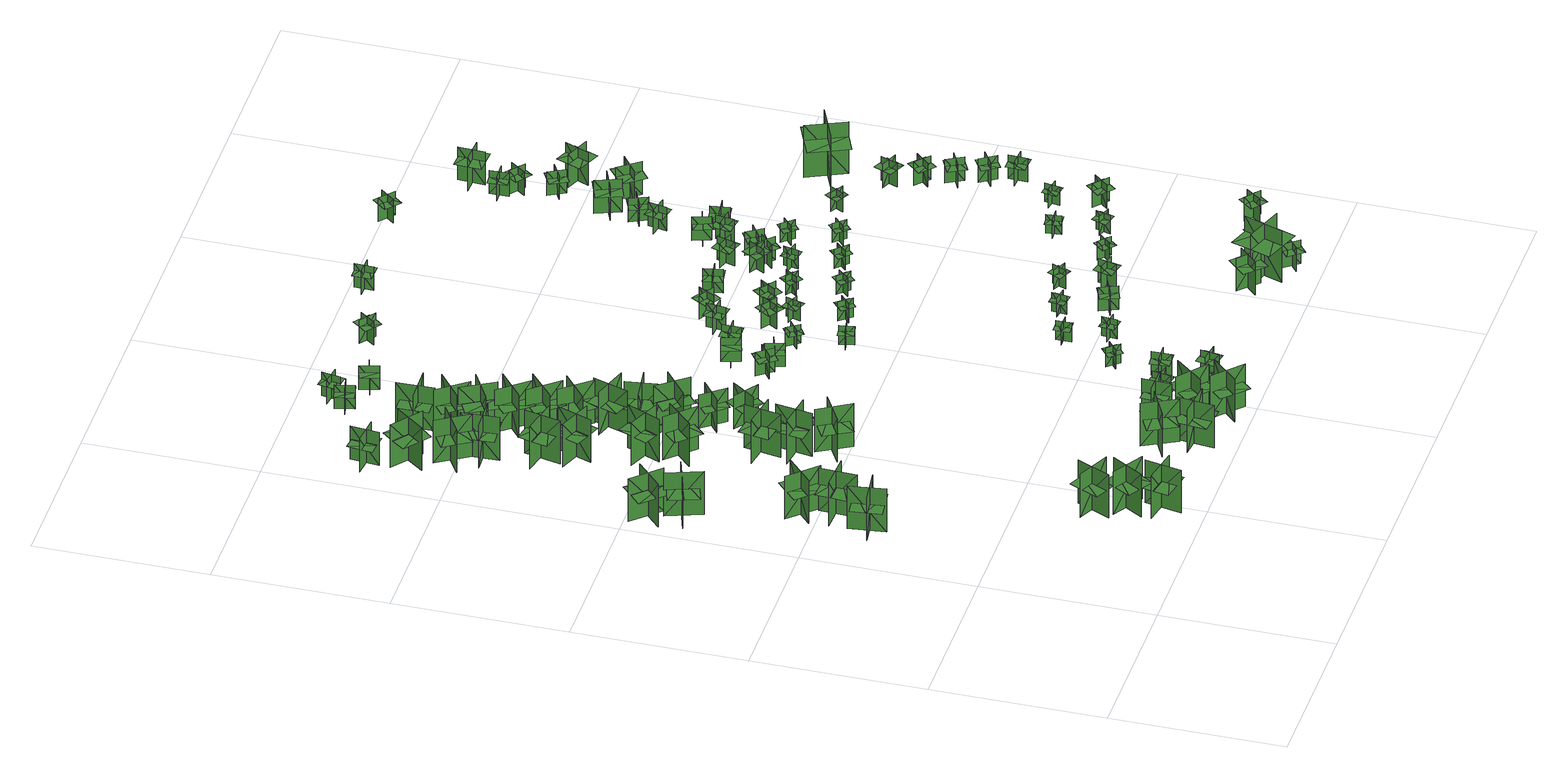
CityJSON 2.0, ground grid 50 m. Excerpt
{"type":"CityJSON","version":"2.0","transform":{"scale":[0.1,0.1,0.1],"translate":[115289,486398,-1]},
"CityObjects":{
"tree1":{"type":"SolitaryVegetationObject","geometry":[{"type":"MultiSurface","lod":"1","boundaries":[[[0,1,2]],[[0,2,3]],[[4,5,6]],[[4,6,7]],[[8,9,10]],[[8,10,11]],[[8,12,13]],[[8,13,9]]]}]},
"tree2":{"type":"SolitaryVegetationObject","geometry":[{"type":"MultiSurface","lod":"1","boundaries":[[[14,15,16]],[[14,16,17]],[[18,19,20]],[[18,20,21]],[[22,23,24]],[[22,24,25]],[[22,26,27]],[[22,27,23]]]}]},
"tree3":{"type":"SolitaryVegetationObject","geometry":[{"type":"MultiSurface","lod":"1","boundaries":[[[28,29,30]],[[28,30,31]],[[32,33,34]],[[32,34,35]],[[36,37,38]],[[36,38,39]],[[36,40,41]],[[36,41,37]]]}]},
"tree4":{"type":"SolitaryVegetationObject","geometry":[{"type":"MultiSurface","lod":"1","boundaries":[[[42,43,44]],[[42,44,45]],[[46,47,48]],[[46,48,49]],[[50,51,52]],[[50,52,53]],[[50,54,55]],[[50,55,51]]]}]},
"tree5":{"type":"SolitaryVegetationObject","geometry":[{"type":"MultiSurface","lod":"1","boundaries":[[[56,57,58]],[[56,58,59]],[[60,61,62]],[[60,62,63]],[[64,65,66]],[[64,66,67]],[[64,68,69]],[[64,69,65]]]}]},
"tree6":{"type":"SolitaryVegetationObject","geometry":[{"type":"MultiSurface","lod":"1","boundaries":[[[70,71,72]],[[70,72,73]],[[74,75,76]],[[74,76,77]],[[78,79,80]],[[78,80,81]],[[78,82,83]],[[78,83,79]]]}]},
"tree7":{"type":"SolitaryVegetationObject","geometry":[{"type":"MultiSurface","lod":"1","boundaries":[[[84,85,86]],[[84,86,87]],[[88,89,90]],[[88,90,91]],[[92,93,94]],[[92,94,95]],[[92,96,97]],[[92,97,93]]]}]},
"tree8":{"type":"SolitaryVegetationObject","geometry":[{"type":"MultiSurface","lod":"1","boundaries":[[[98,99,100]],[[98,100,101]],[[102,103,104]],[[102,104,105]],[[106,107,108]],[[106,108,109]],[[106,110,111]],[[106,111,107]]]}]},
"tree9":{"type":"SolitaryVegetationObject","geometry":[{"type":"MultiSurface","lod":"1","boundaries":[[[112,113,114]],[[112,114,115]],[[116,117,118]],[[116,118,119]],[[120,121,122]],[[120,122,123]],[[120,124,125]],[[120,125,121]]]}]},
"tree10":{"type":"SolitaryVegetationObject","geometry":[{"type":"MultiSurface","lod":"1","boundaries":[[[126,127,128]],[[126,128,129]],[[130,131,132]],[[130,132,133]],[[134,135,136]],[[134,136,137]],[[134,138,139]],[[134,139,135]]]}]},
"tree11":{"type":"SolitaryVegetationObject","geometry":[{"type":"MultiSurface","lod":"1","boundaries":[[[140,141,142]],[[140,142,143]],[[144,145,146]],[[144,146,147]],[[148,149,150]],[[148,150,151]],[[148,152,153]],[[148,153,149]]]}]},
"tree12":{"type":"SolitaryVegetationObject","geometry":[{"type":"MultiSurface","lod":"1","boundaries":[[[154,155,156]],[[154,156,157]],[[158,159,160]],[[158,160,161]],[[162,163,164]],[[162,164,165]],[[162,166,167]],[[162,167,163]]]}]},
"tree13":{"type":"SolitaryVegetationObject","geometry":[{"type":"MultiSurface","lod":"1","boundaries":[[[168,169,170]],[[168,170,171]],[[172,173,174]],[[172,174,175]],[[176,177,178]],[[176,178,179]],[[176,180,181]],[[176,181,177]]]}]},
"tree14":{"type":"SolitaryVegetationObject","geometry":[{"type":"MultiSurface","lod":"1","boundaries":[[[182,183,184]],[[182,184,185]],[[186,187,188]],[[186,188,189]],[[190,191,192]],[[190,192,193]],[[190,194,195]],[[190,195,191]]]}]},
"tree15":{"type":"SolitaryVegetationObject","geometry":[{"type":"MultiSurface","lod":"1","boundaries":[[[196,197,198]],[[196,198,199]],[[200,201,202]],[[200,202,203]],[[204,205,206]],[[204,206,207]],[[204,208,209]],[[204,209,205]]]}]},
"tree16":{"type":"SolitaryVegetationObject","geometry":[{"type":"MultiSurface","lod":"1","boundaries":[[[210,211,212]],[[210,212,213]],[[214,215,216]],[[214,216,217]],[[218,219,220]],[[218,220,221]],[[218,222,223]],[[218,223,219]]]}]},
"tree17":{"type":"SolitaryVegetationObject","geometry":[{"type":"MultiSurface","lod":"1","boundaries":[[[224,225,226]],[[224,226,227]],[[228,229,230]],[[228,230,231]],[[232,233,234]],[[232,234,235]],[[232,236,237]],[[232,237,233]]]}]},
"tree18":{"type":"SolitaryVegetationObject","geometry":[{"type":"MultiSurface","lod":"1","boundaries":[[[238,239,240]],[[238,240,241]],[[242,243,244]],[[242,244,245]],[[246,247,248]],[[246,248,249]],[[246,250,251]],[[246,251,247]]]}]},
"tree19":{"type":"SolitaryVegetationObject","geometry":[{"type":"MultiSurface","lod":"1","boundaries":[[[252,253,254]],[[252,254,255]],[[256,257,258]],[[256,258,259]],[[260,261,262]],[[260,262,263]],[[260,264,265]],[[260,265,261]]]}]},
"tree20":{"type":"SolitaryVegetationObject","geometry":[{"type":"MultiSurface","lod":"1","boundaries":[[[266,267,268]],[[266,268,269]],[[270,271,272]],[[270,272,273]],[[274,275,276]],[[274,276,277]],[[274,278,279]],[[274,279,275]]]}]},
"tree21":{"type":"SolitaryVegetationObject","geometry":[{"type":"MultiSurface","lod":"1","boundaries":[[[280,281,282]],[[280,282,283]],[[284,285,286]],[[284,286,287]],[[288,289,290]],[[288,290,291]],[[288,292,293]],[[288,293,289]]]}]},
"tree22":{"type":"SolitaryVegetationObject","geometry":[{"type":"MultiSurface","lod":"1","boundaries":[[[294,295,296]],[[294,296,297]],[[298,299,300]],[[298,300,301]],[[302,303,304]],[[302,304,305]],[[302,306,307]],[[302,307,303]]]}]},
"tree23":{"type":"SolitaryVegetationObject","geometry":[{"type":"MultiSurface","lod":"1","boundaries":[[[308,309,310]],[[308,310,311]],[[312,313,314]],[[312,314,315]],[[316,317,318]],[[316,318,319]],[[316,320,321]],[[316,321,317]]]}]},
"tree24":{"type":"SolitaryVegetationObject","geometry":[{"type":"MultiSurface","lod":"1","boundaries":[[[322,323,324]],[[322,324,325]],[[326,327,328]],[[326,328,329]],[[330,331,332]],[[330,332,333]],[[330,334,335]],[[330,335,331]]]}]},
"tree25":{"type":"SolitaryVegetationObject","geometry":[{"type":"MultiSurface","lod":"1","boundaries":[[[336,337,338]],[[336,338,339]],[[340,341,342]],[[340,342,343]],[[344,345,346]],[[344,346,347]],[[344,348,349]],[[344,349,345]]]}]},
"tree26":{"type":"SolitaryVegetationObject","geometry":[{"type":"MultiSurface","lod":"1","boundaries":[[[350,351,352]],[[350,352,353]],[[354,355,356]],[[354,356,357]],[[358,359,360]],[[358,360,361]],[[358,362,363]],[[358,363,359]]]}]},
"tree27":{"type":"SolitaryVegetationObject","geometry":[{"type":"MultiSurface","lod":"1","boundaries":[[[364,365,366]],[[364,366,367]],[[368,369,370]],[[368,370,371]],[[372,373,374]],[[372,374,375]],[[372,376,377]],[[372,377,373]]]}]},
"tree28":{"type":"SolitaryVegetationObject","geometry":[{"type":"MultiSurface","lod":"1","boundaries":[[[378,379,380]],[[378,380,381]],[[382,383,384]],[[382,384,385]],[[386,387,388]],[[386,388,389]],[[386,390,391]],[[386,391,387]]]}]},
"tree29":{"type":"SolitaryVegetationObject","geometry":[{"type":"MultiSurface","lod":"1","boundaries":[[[392,393,394]],[[392,394,395]],[[396,397,398]],[[396,398,399]],[[400,401,402]],[[400,402,403]],[[400,404,405]],[[400,405,401]]]}]},
"tree30":{"type":"SolitaryVegetationObject","geometry":[{"type":"MultiSurface","lod":"1","boundaries":[[[406,407,408]],[[406,408,409]],[[410,411,412]],[[410,412,413]],[[414,415,416]],[[414,416,417]],[[414,418,419]],[[414,419,415]]]}]},
"tree31":{"type":"SolitaryVegetationObject","geometry":[{"type":"MultiSurface","lod":"1","boundaries":[[[420,421,422]],[[420,422,423]],[[424,425,426]],[[424,426,427]],[[428,429,430]],[[428,430,431]],[[428,432,433]],[[428,433,429]]]}]},
"tree32":{"type":"SolitaryVegetationObject","geometry":[{"type":"MultiSurface","lod":"1","boundaries":[[[434,435,436]],[[434,436,437]],[[438,439,440]],[[438,440,441]],[[442,443,444]],[[442,444,445]],[[442,446,447]],[[442,447,443]]]}]},
"tree33":{"type":"SolitaryVegetationObject","geometry":[{"type":"MultiSurface","lod":"1","boundaries":[[[448,449,450]],[[448,450,451]],[[452,453,454]],[[452,454,455]],[[456,457,458]],[[456,458,459]],[[456,460,461]],[[456,461,457]]]}]},
"tree34":{"type":"SolitaryVegetationObject","geometry":[{"type":"MultiSurface","lod":"1","boundaries":[[[462,463,464]],[[462,464,465]],[[466,467,468]],[[466,468,469]],[[470,471,472]],[[470,472,473]],[[470,474,475]],[[470,475,471]]]}]},
"tree35":{"type":"SolitaryVegetationObject","geometry":[{"type":"MultiSurface","lod":"1","boundaries":[[[476,477,478]],[[476,478,479]],[[480,481,482]],[[480,482,483]],[[484,485,486]],[[484,486,487]],[[484,488,489]],[[484,489,485]]]}]},
"tree36":{"type":"SolitaryVegetationObject","geometry":[{"type":"MultiSurface","lod":"1","boundaries":[[[490,491,492]],[[490,492,493]],[[494,495,496]],[[494,496,497]],[[498,499,500]],[[498,500,501]],[[498,501,502]],[[498,502,503]]]}]},
"tree37":{"type":"SolitaryVegetationObject","geometry":[{"type":"MultiSurface","lod":"1","boundaries":[[[504,505,506]],[[504,506,507]],[[508,509,510]],[[508,510,511]],[[512,513,514]],[[512,514,515]],[[512,515,516]],[[512,516,517]]]}]},
"tree38":{"type":"SolitaryVegetationObject","geometry":[{"type":"MultiSurface","lod":"1","boundaries":[[[518,519,520]],[[518,520,521]],[[522,523,524]],[[522,524,525]],[[526,527,528]],[[526,528,529]],[[526,529,530]],[[526,530,531]]]}]},
"tree39":{"type":"SolitaryVegetationObject","geometry":[{"type":"MultiSurface","lod":"1","boundaries":[[[532,533,534]],[[532,534,535]],[[536,537,538]],[[536,538,539]],[[540,541,542]],[[540,542,543]],[[540,543,544]],[[540,544,545]]]}]},
"tree40":{"type":"SolitaryVegetationObject","geometry":[{"type":"MultiSurface","lod":"1","boundaries":[[[546,547,548]],[[546,548,549]],[[550,551,552]],[[550,552,553]],[[554,555,556]],[[554,556,557]],[[554,557,558]],[[554,558,559]]]}]},
"tree41":{"type":"SolitaryVegetationObject","geometry":[{"type":"MultiSurface","lod":"1","boundaries":[[[560,561,562]],[[560,562,563]],[[564,565,566]],[[564,566,567]],[[568,569,570]],[[568,570,571]],[[568,571,572]],[[568,572,573]]]}]},
"tree42":{"type":"SolitaryVegetationObject","geometry":[{"type":"MultiSurface","lod":"1","boundaries":[[[574,575,576]],[[574,576,577]],[[578,579,580]],[[578,580,581]],[[582,583,584]],[[582,584,585]],[[582,585,586]],[[582,586,587]]]}]},
"tree43":{"type":"SolitaryVegetationObject","geometry":[{"type":"MultiSurface","lod":"1","boundaries":[[[588,589,590]],[[588,590,591]],[[592,593,594]],[[592,594,595]],[[596,597,598]],[[596,598,599]],[[596,599,600]],[[596,600,601]]]}]},
"tree44":{"type":"SolitaryVegetationObject","geometry":[{"type":"MultiSurface","lod":"1","boundaries":[[[602,603,604]],[[602,604,605]],[[606,607,608]],[[606,608,609]],[[610,611,612]],[[610,612,613]],[[610,613,614]],[[610,614,615]]]}]},
"tree45":{"type":"SolitaryVegetationObject","geometry":[{"type":"MultiSurface","lod":"1","boundaries":[[[616,617,618]],[[616,618,619]],[[620,621,622]],[[620,622,623]],[[624,625,626]],[[624,626,627]],[[624,627,628]],[[624,628,629]]]}]},
"tree46":{"type":"SolitaryVegetationObject","geometry":[{"type":"MultiSurface","lod":"1","boundaries":[[[630,631,632]],[[630,632,633]],[[634,635,636]],[[634,636,637]],[[638,639,640]],[[638,640,641]],[[638,641,642]],[[638,642,643]]]}]},
"tree47":{"type":"SolitaryVegetationObject","geometry":[{"type":"MultiSurface","lod":"1","boundaries":[[[644,645,646]],[[644,646,647]],[[648,649,650]],[[648,650,651]],[[652,653,654]],[[652,654,655]],[[652,655,656]],[[652,656,657]]]}]},
"tree48":{"type":"SolitaryVegetationObject","geometry":[{"type":"MultiSurface","lod":"1","boundaries":[[[658,659,660]],[[658,660,661]],[[662,663,664]],[[662,664,665]],[[666,667,668]],[[666,668,669]],[[666,669,670]],[[666,670,671]]]}]},
"tree49":{"type":"SolitaryVegetationObject","geometry":[{"type":"MultiSurface","lod":"1","boundaries":[[[672,673,674]],[[672,674,675]],[[676,677,678]],[[676,678,679]],[[680,681,682]],[[680,682,683]],[[680,683,684]],[[680,684,685]]]}]},
"tree50":{"type":"SolitaryVegetationObject","geometry":[{"type":"MultiSurface","lod":"1","boundaries":[[[686,687,688]],[[686,688,689]],[[690,691,692]],[[690,692,693]],[[694,695,696]],[[694,696,697]],[[694,697,698]],[[694,698,699]]]}]},
"tree51":{"type":"SolitaryVegetationObject","geometry":[{"type":"MultiSurface","lod":"1","boundaries":[[[700,701,702]],[[700,702,703]],[[704,705,706]],[[704,706,707]],[[708,709,710]],[[708,710,711]],[[708,711,712]],[[708,712,713]]]}]},
"tree52":{"type":"SolitaryVegetationObject","geometry":[{"type":"MultiSurface","lod":"1","boundaries":[[[714,715,716]],[[714,716,717]],[[718,719,720]],[[718,720,721]],[[722,723,724]],[[722,724,725]],[[722,725,726]],[[722,726,727]]]}]},
"tree53":{"type":"SolitaryVegetationObject","geometry":[{"type":"MultiSurface","lod":"1","boundaries":[[[728,729,730]],[[728,730,731]],[[732,733,734]],[[732,734,735]],[[736,737,738]],[[736,738,739]],[[736,739,740]],[[736,740,741]]]}]},
"tree54":{"type":"SolitaryVegetationObject","geometry":[{"type":"MultiSurface","lod":"1","boundaries":[[[742,743,744]],[[742,744,745]],[[746,747,748]],[[746,748,749]],[[750,751,752]],[[750,752,753]],[[750,753,754]],[[750,754,755]]]}]},
"tree55":{"type":"SolitaryVegetationObject","geometry":[{"type":"MultiSurface","lod":"1","boundaries":[[[756,757,758]],[[756,758,759]],[[760,761,762]],[[760,762,763]],[[764,765,766]],[[764,766,767]],[[764,767,768]],[[764,768,769]]]}]},
"tree56":{"type":"SolitaryVegetationObject","geometry":[{"type":"MultiSurface","lod":"1","boundaries":[[[770,771,772]],[[770,772,773]],[[774,775,776]],[[774,776,777]],[[778,779,780]],[[778,780,781]],[[778,781,782]],[[778,782,783]]]}]},
"tree57":{"type":"SolitaryVegetationObject","geometry":[{"type":"MultiSurface","lod":"1","boundaries":[[[784,785,786]],[[784,786,787]],[[788,789,790]],[[788,790,791]],[[792,793,794]],[[792,794,795]],[[792,795,796]],[[792,796,797]]]}]},
"tree58":{"type":"SolitaryVegetationObject","geometry":[{"type":"MultiSurface","lod":"1","boundaries":[[[798,799,800]],[[798,800,801]],[[802,803,804]],[[802,804,805]],[[806,807,808]],[[806,808,809]],[[806,809,810]],[[806,810,811]]]}]},
"tree59":{"type":"SolitaryVegetationObject","geometry":[{"type":"MultiSurface","lod":"1","boundaries":[[[812,813,814]],[[812,814,815]],[[816,817,818]],[[816,818,819]],[[820,821,822]],[[820,822,823]],[[820,823,824]],[[820,824,825]]]}]},
"tree60":{"type":"SolitaryVegetationObject","geometry":[{"type":"MultiSurface","lod":"1","boundaries":[[[826,827,828]],[[826,828,829]],[[830,831,832]],[[830,832,833]],[[834,835,836]],[[834,836,837]],[[834,837,838]],[[834,838,839]]]}]},
"tree61":{"type":"SolitaryVegetationObject","geometry":[{"type":"MultiSurface","lod":"1","boundaries":[[[840,841,842]],[[840,842,843]],[[844,845,846]],[[844,846,847]],[[848,849,850]],[[848,850,851]],[[848,851,852]],[[848,852,853]]]}]},
"tree62":{"type":"SolitaryVegetationObject","geometry":[{"type":"MultiSurface","lod":"1","boundaries":[[[854,855,856]],[[854,856,857]],[[858,859,860]],[[858,860,861]],[[862,863,864]],[[862,864,865]],[[862,865,866]],[[862,866,867]]]}]},
"tree63":{"type":"SolitaryVegetationObject","geometry":[{"type":"MultiSurface","lod":"1","boundaries":[[[868,869,870]],[[868,870,871]],[[872,873,874]],[[872,874,875]],[[876,877,878]],[[876,878,879]],[[876,879,880]],[[876,880,881]]]}]},
"tree64":{"type":"SolitaryVegetationObject","geometry":[{"type":"MultiSurface","lod":"1","boundaries":[[[882,883,884]],[[882,884,885]],[[886,887,888]],[[886,888,889]],[[890,891,892]],[[890,892,893]],[[890,893,894]],[[890,894,895]]]}]},
"tree65":{"type":"SolitaryVegetationObject","geometry":[{"type":"MultiSurface","lod":"1","boundaries":[[[896,897,898]],[[896,898,899]],[[900,901,902]],[[900,902,903]],[[904,905,906]],[[904,906,907]],[[904,907,908]],[[904,908,909]]]}]},
"tree66":{"type":"SolitaryVegetationObject","geometry":[{"type":"MultiSurface","lod":"1","boundaries":[[[910,911,912]],[[910,912,913]],[[914,915,916]],[[914,916,917]],[[918,919,920]],[[918,920,921]],[[918,921,922]],[[918,922,923]]]}]},
"tree67":{"type":"SolitaryVegetationObject","geometry":[{"type":"MultiSurface","lod":"1","boundaries":[[[924,925,926]],[[924,926,927]],[[928,929,930]],[[928,930,931]],[[932,933,934]],[[932,934,935]],[[932,935,936]],[[932,936,937]]]}]},
"tree68":{"type":"SolitaryVegetationObject","geometry":[{"type":"MultiSurface","lod":"1","boundaries":[[[938,939,940]],[[938,940,941]],[[942,943,944]],[[942,944,945]],[[946,947,948]],[[946,948,949]],[[946,949,950]],[[946,950,951]]]}]},
"tree69":{"type":"SolitaryVegetationObject","geometry":[{"type":"MultiSurface","lod":"1","boundaries":[[[952,953,954]],[[952,954,955]],[[956,957,958]],[[956,958,959]],[[960,961,962]],[[960,962,963]],[[960,963,964]],[[960,964,965]]]}]},
"tree70":{"type":"SolitaryVegetationObject","geometry":[{"type":"MultiSurface","lod":"1","boundaries":[[[966,967,968]],[[966,968,969]],[[970,971,972]],[[970,972,973]],[[974,975,976]],[[974,976,977]],[[974,977,978]],[[974,978,979]]]}]},
"tree71":{"type":"SolitaryVegetationObject","geometry":[{"type":"MultiSurface","lod":"1","boundaries":[[[980,981,982]],[[980,982,983]],[[984,985,986]],[[984,986,987]],[[988,989,990]],[[988,990,991]],[[988,991,992]],[[988,992,993]]]}]},
"tree72":{"type":"SolitaryVegetationObject","geometry":[{"type":"MultiSurface","lod":"1","boundaries":[[[994,995,996]],[[994,996,997]],[[998,999,1000]],[[998,1000,1001]],[[1002,1003,1004]],[[1002,1004,1005]],[[1002,1005,1006]],[[1002,1006,1007]]]}]},
"tree73":{"type":"SolitaryVegetationObject","geometry":[{"type":"MultiSurface","lod":"1","boundaries":[[[1008,1009,1010]],[[1008,1010,1011]],[[1012,1013,1014]],[[1012,1014,1015]],[[1016,1017,1018]],[[1016,1018,1019]],[[1016,1019,1020]],[[1016,1020,1021]]]}]},
"tree74":{"type":"SolitaryVegetationObject","geometry":[{"type":"MultiSurface","lod":"1","boundaries":[[[1022,1023,1024]],[[1022,1024,1025]],[[1026,1027,1028]],[[1026,1028,1029]],[[1030,1031,1032]],[[1030,1032,1033]],[[1030,1033,1034]],[[1030,1034,1035]]]}]},
"tree75":{"type":"SolitaryVegetationObject","geometry":[{"type":"MultiSurface","lod":"1","boundaries":[[[1036,1037,1038]],[[1036,1038,1039]],[[1040,1041,1042]],[[1040,1042,1043]],[[1044,1045,1046]],[[1044,1046,1047]],[[1044,1047,1048]],[[1044,1048,1049]]]}]},
"tree76":{"type":"SolitaryVegetationObject","geometry":[{"type":"MultiSurface","lod":"1","boundaries":[[[1050,1051,1052]],[[1050,1052,1053]],[[1054,1055,1056]],[[1054,1056,1057]],[[1058,1059,1060]],[[1058,1060,1061]],[[1058,1061,1062]],[[1058,1062,1063]]]}]},
"tree77":{"type":"SolitaryVegetationObject","geometry":[{"type":"MultiSurface","lod":"1","boundaries":[[[1064,1065,1066]],[[1064,1066,1067]],[[1068,1069,1070]],[[1068,1070,1071]],[[1072,1073,1074]],[[1072,1074,1075]],[[1072,1075,1076]],[[1072,1076,1077]]]}]},
"tree78":{"type":"SolitaryVegetationObject","geometry":[{"type":"MultiSurface","lod":"1","boundaries":[[[1078,1079,1080]],[[1078,1080,1081]],[[1082,1083,1084]],[[1082,1084,1085]],[[1086,1087,1088]],[[1086,1088,1089]],[[1086,1089,1090]],[[1086,1090,1091]]]}]},
"tree79":{"type":"SolitaryVegetationObject","geometry":[{"type":"MultiSurface","lod":"1","boundaries":[[[1092,1093,1094]],[[1092,1094,1095]],[[1096,1097,1098]],[[1096,1098,1099]],[[1100,1101,1102]],[[1100,1102,1103]],[[1100,1103,1104]],[[1100,1104,1105]]]}]},
"tree80":{"type":"SolitaryVegetationObject","geometry":[{"type":"MultiSurface","lod":"1","boundaries":[[[1106,1107,1108]],[[1106,1108,1109]],[[1110,1111,1112]],[[1110,1112,1113]],[[1114,1115,1116]],[[1114,1116,1117]],[[1114,1117,1118]],[[1114,1118,1119]]]}]},
"tree81":{"type":"SolitaryVegetationObject","geometry":[{"type":"MultiSurface","lod":"1","boundaries":[[[1120,1121,1122]],[[1120,1122,1123]],[[1124,1125,1126]],[[1124,1126,1127]],[[1128,1129,1130]],[[1128,1130,1131]],[[1128,1131,1132]],[[1128,1132,1133]]]}]},
"tree82":{"type":"SolitaryVegetationObject","geometry":[{"type":"MultiSurface","lod":"1","boundaries":[[[1134,1135,1136]],[[1134,1136,1137]],[[1138,1139,1140]],[[1138,1140,1141]],[[1142,1143,1144]],[[1142,1144,1145]],[[1142,1145,1146]],[[1142,1146,1147]]]}]},
"tree83":{"type":"SolitaryVegetationObject","geometry":[{"type":"MultiSurface","lod":"1","boundaries":[[[1148,1149,1150]],[[1148,1150,1151]],[[1152,1153,1154]],[[1152,1154,1155]],[[1156,1157,1158]],[[1156,1158,1159]],[[1156,1159,1160]],[[1156,1160,1161]]]}]},
"tree84":{"type":"SolitaryVegetationObject","geometry":[{"type":"MultiSurface","lod":"1","boundaries":[[[1162,1163,1164]],[[1162,1164,1165]],[[1166,1167,1168]],[[1166,1168,1169]],[[1170,1171,1172]],[[1170,1172,1173]],[[1170,1173,1174]],[[1170,1174,1175]]]}]},
"tree85":{"type":"SolitaryVegetationObject","geometry":[{"type":"MultiSurface","lod":"1","boundaries":[[[1176,1177,1178]],[[1176,1178,1179]],[[1180,1181,1182]],[[1180,1182,1183]],[[1184,1185,1186]],[[1184,1186,1187]],[[1184,1187,1188]],[[1184,1188,1189]]]}]},
"tree86":{"type":"SolitaryVegetationObject","geometry":[{"type":"MultiSurface","lod":"1","boundaries":[[[1190,1191,1192]],[[1190,1192,1193]],[[1194,1195,1196]],[[1194,1196,1197]],[[1198,1199,1200]],[[1198,1200,1201]],[[1198,1201,1202]],[[1198,1202,1203]]]}]},
"tree87":{"type":"SolitaryVegetationObject","geometry":[{"type":"MultiSurface","lod":"1","boundaries":[[[1204,1205,1206]],[[1204,1206,1207]],[[1208,1209,1210]],[[1208,1210,1211]],[[1212,1213,1214]],[[1212,1214,1215]],[[1212,1215,1216]],[[1212,1216,1217]]]}]},
"tree88":{"type":"SolitaryVegetationObject","geometry":[{"type":"MultiSurface","lod":"1","boundaries":[[[1218,1219,1220]],[[1218,1220,1221]],[[1222,1223,1224]],[[1222,1224,1225]],[[1226,1227,1228]],[[1226,1228,1229]],[[1226,1229,1230]],[[1226,1230,1231]]]}]},
"tree89":{"type":"SolitaryVegetationObject","geometry":[{"type":"MultiSurface","lod":"1","boundaries":[[[1232,1233,1234]],[[1232,1234,1235]],[[1236,1237,1238]],[[1236,1238,1239]],[[1240,1241,1242]],[[1240,1242,1243]],[[1240,1243,1244]],[[1240,1244,1245]]]}]},
"tree90":{"type":"SolitaryVegetationObject","geometry":[{"type":"MultiSurface","lod":"1","boundaries":[[[1246,1247,1248]],[[1246,1248,1249]],[[1250,1251,1252]],[[1250,1252,1253]],[[1254,1255,1256]],[[1254,1256,1257]],[[1254,1257,1258]],[[1254,1258,1259]]]}]},
"tree91":{"type":"SolitaryVegetationObject","geometry":[{"type":"MultiSurface","lod":"1","boundaries":[[[1260,1261,1262]],[[1260,1262,1263]],[[1264,1265,1266]],[[1264,1266,1267]],[[1268,1269,1270]],[[1268,1270,1271]],[[1268,1271,1272]],[[1268,1272,1273]]]}]},
"tree92":{"type":"SolitaryVegetationObject","geometry":[{"type":"MultiSurface","lod":"1","boundaries":[[[1274,1275,1276]],[[1274,1276,1277]],[[1278,1279,1280]],[[1278,1280,1281]],[[1282,1283,1284]],[[1282,1284,1285]],[[1282,1285,1286]],[[1282,1286,1287]]]}]},
"tree93":{"type":"SolitaryVegetationObject","geometry":[{"type":"MultiSurface","lod":"1","boundaries":[[[1288,1289,1290]],[[1288,1290,1291]],[[1292,1293,1294]],[[1292,1294,1295]],[[1296,1297,1298]],[[1296,1298,1299]],[[1296,1299,1300]],[[1296,1300,1301]]]}]},
"tree94":{"type":"SolitaryVegetationObject","geometry":[{"type":"MultiSurface","lod":"1","boundaries":[[[1302,1303,1304]],[[1302,1304,1305]],[[1306,1307,1308]],[[1306,1308,1309]],[[1310,1311,1312]],[[1310,1312,1313]],[[1310,1313,1314]],[[1310,1314,1315]]]}]},
"tree95":{"type":"SolitaryVegetationObject","geometry":[{"type":"MultiSurface","lod":"1","boundaries":[[[1316,1317,1318]],[[1316,1318,1319]],[[1320,1321,1322]],[[1320,1322,1323]],[[1324,1325,1326]],[[1324,1326,1327]],[[1324,1327,1328]],[[1324,1328,1329]]]}]},
"tree96":{"type":"SolitaryVegetationObject","geometry":[{"type":"MultiSurface","lod":"1","boundaries":[[[1330,1331,1332]],[[1330,1332,1333]],[[1334,1335,1336]],[[1334,1336,1337]],[[1338,1339,1340]],[[1338,1340,1341]],[[1338,1341,1342]],[[1338,1342,1343]]]}]},
"tree97":{"type":"SolitaryVegetationObject","geometry":[{"type":"MultiSurface","lod":"1","boundaries":[[[1344,1345,1346]],[[1344,1346,1347]],[[1348,1349,1350]],[[1348,1350,1351]],[[1352,1353,1354]],[[1352,1354,1355]],[[1352,1355,1356]],[[1352,1356,1357]]]}]},
"tree98":{"type":"SolitaryVegetationObject","geometry":[{"type":"MultiSurface","lod":"1","boundaries":[[[1358,1359,1360]],[[1358,1360,1361]],[[1362,1363,1364]],[[1362,1364,1365]],[[1366,1367,1368]],[[1366,1368,1369]],[[1366,1369,1370]],[[1366,1370,1371]]]}]},
"tree99":{"type":"SolitaryVegetationObject","geometry":[{"type":"MultiSurface","lod":"1","boundaries":[[[1372,1373,1374]],[[1372,1374,1375]],[[1376,1377,1378]],[[1376,1378,1379]],[[1380,1381,1382]],[[1380,1382,1383]],[[1380,1383,1384]],[[1380,1384,1385]]]}]},
"tree100":{"type":"SolitaryVegetationObject","geometry":[{"type":"MultiSurface","lod":"1","boundaries":[[[1386,1387,1388]],[[1386,1388,1389]],[[1390,1391,1392]],[[1390,1392,1393]],[[1394,1395,1396]],[[1394,1396,1397]],[[1394,1397,1398]],[[1394,1398,1399]]]}]},
"tree101":{"type":"SolitaryVegetationObject","geometry":[{"type":"MultiSurface","lod":"1","boundaries":[[[1400,1401,1402]],[[1400,1402,1403]],[[1404,1405,1406]],[[1404,1406,1407]],[[1408,1409,1410]],[[1408,1410,1411]],[[1408,1411,1412]],[[1408,1412,1413]]]}]},
"tree102":{"type":"SolitaryVegetationObject","geometry":[{"type":"MultiSurface","lod":"1","boundaries":[[[1414,1415,1416]],[[1414,1416,1417]],[[1418,1419,1420]],[[1418,1420,1421]],[[1422,1423,1424]],[[1422,1424,1425]],[[1422,1425,1426]],[[1422,1426,1427]]]}]},
"tree103":{"type":"SolitaryVegetationObject","geometry":[{"type":"MultiSurface","lod":"1","boundaries":[[[1428,1429,1430]],[[1428,1430,1431]],[[1432,1433,1434]],[[1432,1434,1435]],[[1436,1437,1438]],[[1436,1438,1439]],[[1436,1439,1440]],[[1436,1440,1441]]]}]},
"tree104":{"type":"SolitaryVegetationObject","geometry":[{"type":"MultiSurface","lod":"1","boundaries":[[[1442,1443,1444]],[[1442,1444,1445]],[[1446,1447,1448]],[[1446,1448,1449]],[[1450,1451,1452]],[[1450,1452,1453]],[[1450,1453,1454]],[[1450,1454,1455]]]}]}
},
"vertices":[
[121,844,6],[229,857,6],[229,857,146],[121,844,146],[175,803,6],[175,803,146],[162,910,146],[162,910,6],[127,849,92],[221,861,92],[216,904,92],[122,893,92],[133,804,92],[227,815,92],
[150,1371,4],[47,1337,4],[47,1337,145],[150,1371,145],[89,1401,4],[89,1401,145],[124,1298,145],[124,1298,4],[145,1365,91],[55,1335,91],[69,1293,91],[159,1323,91],[131,1408,91],[41,1378,91],
[112,1407,4],[38,1486,4],[38,1486,144],[112,1407,144],[113,1475,4],[113,1475,144],[35,1401,144],[35,1401,4],[104,1409,90],[39,1478,90],[7,1448,90],[72,1379,90],[137,1440,90],[72,1509,90],
[274,958,2],[166,963,2],[166,963,142],[274,958,142],[228,1008,2],[228,1008,142],[223,899,142],[223,899,2],[267,954,89],[173,958,89],[170,914,89],[265,910,89],[269,999,89],[175,1004,89],
[447,346,3],[401,248,3],[401,248,144],[447,346,144],[383,322,3],[383,322,144],[481,277,144],[481,277,3],[448,338,90],[408,252,90],[448,234,90],[488,319,90],[407,357,90],[367,272,90],
[534,116,4],[428,137,4],[428,137,144],[534,116,144],[496,172,4],[496,172,144],[475,66,144],[475,66,4],[527,113,90],[434,132,90],[425,89,90],[518,70,90],[535,158,90],[443,176,90],
[165,1085,2],[239,1006,2],[239,1006,142],[165,1085,142],[163,1017,2],[163,1017,142],[243,1091,142],[243,1091,2],[173,1083,88],[237,1014,88],[270,1044,88],[205,1113,88],[140,1052,88],[204,983,88],
[484,257,4],[427,164,4],[427,164,144],[484,257,144],[418,240,4],[418,240,144],[510,184,144],[510,184,4],[484,248,91],[434,168,91],[472,145,91],[521,226,91],[445,272,91],[396,191,91],
[111,2200,4],[119,2284,4],[119,2284,113],[111,2200,113],[151,2234,4],[151,2234,113],[67,2242,113],[67,2242,4],[108,2206,71],[115,2279,71],[81,2282,71],[74,2209,71],[143,2202,71],[150,2275,71],
[226,2048,5],[134,1991,5],[134,1991,145],[226,2048,145],[159,2063,5],[159,2063,145],[217,1971,145],[217,1971,5],[222,2041,91],[142,1991,91],[166,1953,91],[245,2004,91],[198,2080,91],[118,2029,91],
[194,2102,5],[109,2169,5],[109,2169,145],[194,2102,145],[185,2169,5],[185,2169,145],[118,2084,145],[118,2084,5],[186,2102,91],[111,2161,91],[84,2126,91],[158,2068,91],[214,2138,91],[140,2197,91],
[310,1782,4],[204,1807,4],[204,1807,144],[310,1782,144],[273,1840,4],[273,1840,144],[249,1734,144],[249,1734,4],[302,1780,90],[210,1801,90],[200,1758,90],[292,1737,90],[312,1824,90],[220,1845,90],
[409,1474,3],[332,1398,3],[332,1398,143],[409,1474,143],[342,1474,3],[342,1474,143],[417,1397,143],[417,1397,3],[407,1466,89],[340,1400,89],[371,1368,89],[438,1435,89],[376,1498,89],[308,1432,89],
[276,1657,4],[314,1758,4],[314,1758,144],[276,1657,144],[337,1685,4],[337,1685,144],[236,1724,144],[236,1724,4],[274,1665,90],[308,1753,90],[266,1769,90],[233,1681,90],[317,1649,90],[350,1737,90],
[328,1480,4],[372,1580,4],[372,1580,144],[328,1480,144],[391,1506,4],[391,1506,144],[292,1549,144],[292,1549,4],[327,1488,90],[365,1575,90],[325,1593,90],[287,1506,90],[369,1470,90],[407,1557,90],
[493,1223,5],[386,1240,5],[386,1240,146],[493,1223,146],[453,1278,5],[453,1278,146],[436,1171,146],[436,1171,5],[486,1220,92],[392,1235,92],[385,1192,92],[479,1177,92],[493,1265,92],[399,1280,92],
[170,1940,5],[278,1945,5],[278,1945,145],[170,1940,145],[220,1895,5],[220,1895,145],[215,2003,145],[215,2003,5],[176,1944,91],[271,1949,91],[268,1993,91],[174,1988,91],[179,1899,91],[273,1904,91],
[467,1092,2],[484,1199,2],[484,1199,142],[467,1092,142],[522,1133,2],[522,1133,142],[415,1149,142],[415,1149,2],[464,1100,88],[479,1193,88],[435,1200,88],[421,1106,88],[509,1093,88],[524,1186,88],
[548,1073,6],[454,1019,6],[454,1019,146],[548,1073,146],[482,1090,6],[482,1090,146],[536,996,146],[536,996,6],[544,1066,92],[462,1018,92],[484,980,92],[566,1027,92],[521,1105,92],[439,1058,92],
[811,235,4],[714,186,4],[714,186,144],[811,235,144],[746,256,4],[746,256,144],[795,159,144],[795,159,4],[806,228,90],[722,185,90],[742,146,90],[826,189,90],[786,269,90],[702,226,90],
[803,169,4],[791,62,4],[791,62,144],[803,169,144],[751,126,4],[751,126,144],[858,114,144],[858,114,4],[807,162,90],[796,68,90],[840,63,90],[850,157,90],[761,167,90],[751,73,90],
[375,1943,8],[321,2038,8],[321,2038,148],[375,1943,148],[392,2009,8],[392,2009,148],[298,1955,148],[298,1955,8],[368,1947,94],[321,2029,94],[283,2008,94],[329,1926,94],[407,1970,94],[361,2052,94],
[460,1775,1],[376,1707,1],[376,1707,142],[460,1775,142],[393,1782,1],[393,1782,142],[461,1697,142],[461,1697,1],[458,1767,88],[384,1708,88],[412,1674,88],[485,1733,88],[429,1803,88],[356,1743,88],
[529,1579,4],[421,1564,4],[421,1564,144],[529,1579,144],[474,1619,4],[474,1619,144],[489,1512,144],[489,1512,4],[522,1573,90],[429,1560,90],[435,1517,90],[528,1530,90],[516,1619,90],[422,1606,90],
[292,2099,8],[358,2014,8],[358,2014,148],[292,2099,148],[284,2032,8],[284,2032,148],[369,2098,148],[369,2098,8],[299,2096,94],[357,2022,94],[392,2049,94],[334,2124,94],[263,2068,94],[322,1994,94],
[340,1942,6],[408,1857,6],[408,1857,146],[340,1942,146],[334,1874,6],[334,1874,146],[418,1942,146],[418,1942,6],[348,1939,92],[407,1865,92],[441,1893,92],[382,1966,92],[313,1910,92],[372,1837,92],
[537,1450,6],[470,1535,6],[470,1535,147],[537,1450,147],[544,1517,6],[544,1517,147],[459,1450,147],[459,1450,6],[529,1453,93],[471,1527,93],[436,1500,93],[495,1425,93],[565,1481,93],[507,1555,93],
[365,1862,3],[434,1779,3],[434,1779,144],[365,1862,144],[359,1794,3],[359,1794,144],[442,1864,144],[442,1864,3],[372,1859,90],[433,1787,90],[467,1815,90],[406,1887,90],[338,1830,90],[399,1758,90],
[468,1702,3],[434,1599,3],[434,1599,143],[468,1702,143],[408,1671,3],[408,1671,143],[511,1637,143],[511,1637,3],[470,1694,89],[441,1604,89],[482,1591,89],[512,1680,89],[427,1708,89],[397,1619,89],
[506,1420,6],[558,1354,6],[558,1354,115],[506,1420,115],[500,1368,6],[500,1368,115],[566,1420,115],[566,1420,6],[512,1418,73],[557,1361,73],[584,1382,73],[539,1439,73],[484,1396,73],[530,1339,73],
[252,2145,8],[361,2147,8],[361,2147,148],[252,2145,148],[302,2099,8],[302,2099,148],[300,2207,148],[300,2207,8],[259,2150,94],[354,2152,94],[353,2196,94],[258,2194,94],[260,2104,94],[354,2106,94],
[526,1328,7],[594,1279,7],[594,1279,116],[526,1328,116],[535,1276,7],[535,1276,116],[584,1344,116],[584,1344,7],[533,1328,74],[592,1284,74],[612,1312,74],[553,1356,74],[512,1299,74],[571,1256,74],
[898,294,7],[896,210,7],[896,210,116],[898,294,116],[860,257,7],[860,257,116],[944,255,116],[944,255,7],[901,288,74],[900,215,74],[934,214,74],[935,288,74],[866,289,74],[864,216,74],
[889,197,5],[971,127,5],[971,127,145],[889,197,145],[895,130,5],[895,130,145],[965,212,145],[965,212,5],[897,196,91],[969,135,91],[997,168,91],[925,230,91],[867,161,91],[939,100,91],
[920,109,5],[998,34,5],[998,34,145],[920,109,145],[922,41,5],[922,41,145],[997,119,145],[997,119,5],[928,107,91],[996,42,91],[1026,73,91],[959,139,91],[896,75,91],[964,9,91],
[307,2351,11],[361,2363,11],[361,2363,88],[307,2351,88],[338,2331,11],[326,2385,11],[326,2385,88],[338,2331,88],[338,2331,66],[365,2337,66],[353,2391,66],[326,2385,66],[299,2380,66],[310,2325,66],
[1032,151,8],[996,109,8],[996,109,84],[1032,151,84],[996,149,8],[1037,112,8],[1037,112,84],[996,149,84],[996,149,63],[977,128,63],[1019,91,63],[1037,112,63],[1055,133,63],[1014,170,63],
[983,288,8],[972,234,8],[972,234,85],[983,288,85],[952,268,8],[1007,257,8],[1007,257,85],[952,268,85],[952,268,64],[947,241,64],[1001,230,64],[1007,257,64],[1012,284,64],[958,295,64],
[369,2381,9],[377,2435,9],[377,2435,86],[369,2381,86],[399,2403,9],[344,2411,9],[344,2411,86],[399,2403,86],[399,2403,65],[403,2430,65],[348,2438,65],[344,2411,65],[340,2383,65],[395,2375,65],
[417,2312,7],[470,2328,7],[470,2328,84],[417,2312,84],[450,2294,7],[434,2347,7],[434,2347,84],[450,2294,84],[450,2294,63],[476,2302,63],[460,2355,63],[434,2347,63],[407,2339,63],[424,2286,63],
[1098,290,6],[1043,287,6],[1043,287,83],[1098,290,83],[1071,315,6],[1074,260,6],[1074,260,83],[1071,315,83],[1071,315,62],[1043,313,62],[1046,258,62],[1074,260,62],[1101,261,62],[1098,316,62],
[1115,190,7],[1105,136,7],[1105,136,83],[1115,190,83],[1084,169,7],[1139,160,7],[1139,160,83],[1084,169,83],[1084,169,62],[1079,142,62],[1134,133,62],[1139,160,62],[1144,187,62],[1089,197,62],
[776,1299,8],[821,1332,8],[821,1332,85],[776,1299,85],[813,1293,8],[780,1338,8],[780,1338,85],[813,1293,85],[813,1293,63],[835,1309,63],[802,1354,63],[780,1338,63],[758,1321,63],[790,1277,63],
[1077,444,5],[1105,410,5],[1105,410,67],[1077,444,67],[1074,415,5],[1109,443,5],[1109,443,67],[1074,415,67],[1074,415,50],[1088,398,50],[1123,426,50],[1109,443,50],[1095,460,50],[1060,432,50],
[828,1325,7],[846,1273,7],[846,1273,84],[828,1325,84],[812,1293,7],[864,1310,7],[864,1310,84],[812,1293,84],[812,1293,62],[820,1266,62],[873,1284,62],[864,1310,62],[855,1336,62],[803,1319,62],
[850,1427,9],[797,1412,9],[797,1412,86],[850,1427,86],[818,1445,9],[833,1392,9],[833,1392,86],[818,1445,86],[818,1445,64],[791,1438,64],[806,1384,64],[833,1392,64],[859,1399,64],[845,1452,64],
[906,1435,9],[851,1434,9],[851,1434,86],[906,1435,86],[880,1460,9],[881,1405,9],[881,1405,86],[880,1460,86],[880,1460,65],[852,1460,65],[853,1405,65],[881,1405,65],[909,1406,65],[907,1461,65],
[962,1262,7],[936,1298,7],[936,1298,68],[962,1262,68],[967,1291,7],[931,1265,7],[931,1265,68],[967,1291,68],[967,1291,51],[954,1309,51],[918,1284,51],[931,1265,51],[943,1247,51],[980,1272,51],
[1011,1148,4],[967,1140,4],[967,1140,66],[1011,1148,66],[987,1164,4],[995,1121,4],[995,1121,66],[987,1164,66],[987,1164,49],[965,1161,49],[973,1117,49],[995,1121,49],[1016,1125,49],[1009,1168,49],
[1163,607,6],[1164,563,6],[1164,563,68],[1163,607,68],[1142,586,6],[1187,587,6],[1187,587,68],[1142,586,68],[1142,586,51],[1143,563,51],[1188,565,51],[1187,587,51],[1186,609,51],[1142,608,51],
[1206,448,9],[1211,492,9],[1211,492,70],[1206,448,70],[1229,466,9],[1185,472,9],[1185,472,70],[1229,466,70],[1229,466,53],[1232,488,53],[1188,494,53],[1185,472,53],[1182,450,53],[1226,444,53],
[677,2408,8],[644,2364,8],[644,2364,84],[677,2408,84],[641,2403,8],[685,2370,8],[685,2370,84],[641,2403,84],[641,2403,63],[624,2382,63],[668,2348,63],[685,2370,63],[701,2392,63],[658,2425,63],
[962,1472,7],[968,1527,7],[968,1527,84],[962,1472,84],[991,1495,7],[936,1501,7],[936,1501,84],[991,1495,84],[991,1495,62],[994,1523,62],[939,1529,62],[936,1501,62],[933,1474,62],[988,1468,62],
[1045,1352,7],[998,1382,7],[998,1382,84],[1045,1352,84],[1037,1388,7],[1007,1342,7],[1007,1342,84],[1037,1388,84],[1037,1388,62],[1014,1403,62],[984,1357,62],[1007,1342,62],[1030,1326,62],[1061,1372,62],
[1093,1195,4],[1122,1161,4],[1122,1161,66],[1093,1195,66],[1091,1165,4],[1125,1194,4],[1125,1194,66],[1091,1165,66],[1091,1165,49],[1105,1149,49],[1139,1177,49],[1125,1194,49],[1110,1211,49],[1077,1182,49],
[1088,1308,6],[1046,1321,6],[1046,1321,68],[1088,1308,68],[1074,1334,6],[1062,1292,6],[1062,1292,68],[1074,1334,68],[1074,1334,51],[1053,1340,51],[1040,1298,51],[1062,1292,51],[1083,1285,51],[1095,1328,51],
[1263,632,7],[1307,626,7],[1307,626,68],[1263,632,68],[1281,609,7],[1287,653,7],[1287,653,68],[1281,609,68],[1281,609,51],[1303,606,51],[1309,650,51],[1287,653,51],[1265,656,51],[1259,612,51],
[1004,1517,10],[1032,1565,10],[1032,1565,87],[1004,1517,87],[1040,1527,10],[992,1554,10],[992,1554,87],[1040,1527,87],[1040,1527,65],[1054,1551,65],[1006,1578,65],[992,1554,65],[978,1530,65],[1026,1503,65],
[1304,495,10],[1355,517,10],[1355,517,87],[1304,495,87],[1338,481,10],[1316,532,10],[1316,532,87],[1338,481,87],[1338,481,66],[1363,492,66],[1342,543,66],[1316,532,66],[1291,521,66],[1312,470,66],
[1082,1370,6],[1114,1415,6],[1114,1415,83],[1082,1370,83],[1119,1376,6],[1073,1408,6],[1073,1408,83],[1119,1376,83],[1119,1376,61],[1134,1399,61],[1089,1430,61],[1073,1408,61],[1057,1385,61],[1103,1353,61],
[1238,1232,5],[1207,1200,5],[1207,1200,66],[1238,1232,66],[1209,1232,5],[1240,1201,5],[1240,1201,66],[1209,1232,66],[1209,1232,49],[1193,1216,49],[1225,1185,49],[1240,1201,49],[1256,1217,49],[1224,1248,49],
[1168,1362,6],[1204,1336,6],[1204,1336,68],[1168,1362,68],[1172,1333,6],[1198,1369,6],[1198,1369,68],[1172,1333,68],[1172,1333,50],[1190,1320,50],[1216,1356,50],[1198,1369,50],[1181,1382,50],[1154,1346,50],
[1132,1526,6],[1123,1580,6],[1123,1580,83],[1132,1526,83],[1154,1556,6],[1099,1547,6],[1099,1547,83],[1154,1556,83],[1154,1556,61],[1149,1583,61],[1095,1574,61],[1099,1547,61],[1104,1519,61],[1159,1528,61],
[1566,203,3],[1512,148,3],[1512,148,110],[1566,203,110],[1515,203,3],[1570,149,3],[1570,149,110],[1515,203,110],[1515,203,80],[1488,175,80],[1543,121,80],[1570,149,80],[1597,176,80],[1542,230,80],
[1467,537,9],[1413,550,9],[1413,550,86],[1467,537,86],[1448,569,9],[1435,515,9],[1435,515,86],[1448,569,86],[1448,569,65],[1421,575,65],[1408,521,65],[1435,515,65],[1462,508,65],[1475,562,65],
[1414,685,7],[1395,644,7],[1395,644,69],[1414,685,69],[1386,675,7],[1426,656,7],[1426,656,69],[1386,675,69],[1386,675,52],[1376,655,52],[1416,636,52],[1426,656,52],[1435,676,52],[1395,695,52],
[892,2433,7],[893,2488,7],[893,2488,84],[892,2433,84],[919,2458,7],[863,2460,7],[863,2460,84],[919,2458,84],[919,2458,63],[919,2486,63],[864,2487,63],[863,2460,63],[863,2432,63],[918,2431,63],
[1586,95,4],[1626,210,4],[1626,210,173],[1586,95,173],[1659,130,4],[1544,170,4],[1544,170,173],[1659,130,173],[1659,130,125],[1679,187,125],[1564,228,125],[1544,170,125],[1524,113,125],[1639,72,125],
[1681,69,6],[1648,112,6],[1648,112,83],[1681,69,83],[1686,105,6],[1643,71,6],[1643,71,83],[1686,105,83],[1686,105,61],[1669,127,61],[1626,93,61],[1643,71,61],[1659,49,61],[1703,83,61],
[1278,1492,7],[1250,1445,7],[1250,1445,84],[1278,1492,84],[1242,1483,7],[1290,1455,7],[1290,1455,84],[1242,1483,84],[1242,1483,63],[1228,1459,63],[1276,1432,63],[1290,1455,63],[1304,1479,63],[1256,1507,63],
[1294,1361,6],[1303,1405,6],[1303,1405,68],[1294,1361,68],[1319,1377,6],[1275,1387,6],[1275,1387,68],[1319,1377,68],[1319,1377,50],[1323,1399,50],[1280,1408,50],[1275,1387,50],[1271,1365,50],[1314,1356,50],
[1324,1269,6],[1356,1237,6],[1356,1237,68],[1324,1269,68],[1324,1239,6],[1355,1270,6],[1355,1270,68],[1324,1239,68],[1324,1239,50],[1340,1223,50],[1371,1255,50],[1355,1270,50],[1340,1286,50],[1309,1255,50],
[1318,1433,6],[1279,1472,6],[1279,1472,83],[1318,1433,83],[1318,1470,6],[1279,1431,6],[1279,1431,83],[1318,1470,83],[1318,1470,62],[1299,1490,62],[1260,1451,62],[1279,1431,62],[1299,1412,62],[1338,1451,62],
[1576,568,11],[1543,597,11],[1543,597,72],[1576,568,72],[1574,597,11],[1545,564,11],[1545,564,72],[1574,597,72],[1574,597,55],[1558,612,55],[1529,578,55],[1545,564,55],[1562,549,55],[1591,583,55],
[1293,1550,8],[1240,1565,8],[1240,1565,85],[1293,1550,85],[1276,1582,8],[1260,1529,8],[1260,1529,85],[1276,1582,85],[1276,1582,63],[1249,1590,63],[1233,1537,63],[1260,1529,63],[1287,1521,63],[1302,1575,63],
[1698,218,5],[1735,177,5],[1735,177,82],[1698,218,82],[1695,182,5],[1737,219,5],[1737,219,82],[1695,182,82],[1695,182,61],[1714,161,61],[1755,198,61],[1737,219,61],[1718,239,61],[1677,202,61],
[1345,1470,7],[1316,1517,7],[1316,1517,84],[1345,1470,84],[1354,1505,7],[1307,1476,7],[1307,1476,84],[1354,1505,84],[1354,1505,62],[1339,1529,62],[1292,1500,62],[1307,1476,62],[1321,1453,62],[1368,1482,62],
[1467,1305,6],[1434,1275,6],[1434,1275,68],[1467,1305,68],[1438,1307,6],[1467,1274,6],[1467,1274,68],[1438,1307,68],[1438,1307,50],[1421,1292,50],[1451,1259,50],[1467,1274,50],[1484,1288,50],[1454,1321,50],
[1429,1438,7],[1395,1410,7],[1395,1410,69],[1429,1438,69],[1400,1441,7],[1428,1407,7],[1428,1407,69],[1400,1441,69],[1400,1441,51],[1383,1427,51],[1411,1393,51],[1428,1407,51],[1445,1421,51],[1417,1455,51],
[1361,1621,7],[1344,1673,7],[1344,1673,84],[1361,1621,84],[1378,1653,7],[1325,1636,7],[1325,1636,84],[1378,1653,84],[1378,1653,62],[1369,1680,62],[1317,1662,62],[1325,1636,62],[1334,1610,62],[1386,1627,62],
[1396,1585,6],[1341,1592,6],[1341,1592,83],[1396,1585,83],[1373,1614,6],[1366,1560,6],[1366,1560,83],[1373,1614,83],[1373,1614,61],[1346,1618,61],[1338,1563,61],[1366,1560,61],[1393,1556,61],[1401,1611,61],
[1638,723,7],[1634,767,7],[1634,767,68],[1638,723,68],[1657,745,7],[1613,742,7],[1613,742,68],[1657,745,68],[1657,745,51],[1655,768,51],[1611,764,51],[1613,742,51],[1615,720,51],[1659,723,51],
[1657,624,10],[1699,610,10],[1699,610,71],[1657,624,71],[1671,597,10],[1684,640,10],[1684,640,71],[1671,597,71],[1671,597,54],[1692,591,54],[1705,633,54],[1684,640,54],[1663,646,54],[1649,604,54],
[1387,1608,6],[1442,1615,6],[1442,1615,83],[1387,1608,83],[1416,1585,6],[1409,1640,6],[1409,1640,83],[1416,1585,83],[1416,1585,61],[1443,1589,61],[1437,1643,61],[1409,1640,61],[1382,1637,61],[1388,1582,61],
[1368,1749,8],[1379,1803,8],[1379,1803,85],[1368,1749,85],[1399,1769,8],[1345,1780,8],[1345,1780,85],[1399,1769,85],[1399,1769,63],[1405,1796,63],[1350,1807,63],[1345,1780,63],[1340,1753,63],[1394,1742,63],
[1872,233,9],[1828,267,9],[1828,267,86],[1872,233,86],[1867,270,9],[1833,226,9],[1833,226,86],[1867,270,86],[1867,270,64],[1845,286,64],[1812,243,64],[1833,226,64],[1855,209,64],[1889,253,64],
[1382,1860,8],[1404,1809,8],[1404,1809,84],[1382,1860,84],[1368,1826,8],[1419,1848,8],[1419,1848,84],[1368,1826,84],[1368,1826,63],[1379,1800,63],[1430,1822,63],[1419,1848,63],[1409,1873,63],[1358,1851,63],
[1240,2470,12],[1198,2506,12],[1198,2506,89],[1240,2470,89],[1237,2507,12],[1201,2465,12],[1201,2465,89],[1237,2507,89],[1237,2507,67],[1216,2525,67],[1180,2483,67],[1201,2465,67],[1222,2447,67],[1258,2489,67],
[1380,1910,5],[1452,1939,5],[1452,1939,113],[1380,1910,113],[1427,1889,5],[1398,1961,5],[1398,1961,113],[1427,1889,113],[1427,1889,83],[1463,1904,83],[1434,1975,83],[1398,1961,83],[1362,1947,83],[1391,1875,83],
[1607,1358,4],[1586,1319,4],[1586,1319,66],[1607,1358,66],[1579,1350,4],[1618,1328,4],[1618,1328,66],[1579,1350,66],[1579,1350,48],[1568,1330,48],[1607,1309,48],[1618,1328,48],[1628,1348,48],[1590,1369,48],
[1790,640,5],[1827,682,5],[1827,682,82],[1790,640,82],[1827,643,5],[1785,679,5],[1785,679,82],[1827,643,82],[1827,643,60],[1845,663,60],[1804,700,60],[1785,679,60],[1767,658,60],[1809,622,60],
[1792,784,7],[1748,791,7],[1748,791,68],[1792,784,68],[1774,808,7],[1767,764,7],[1767,764,68],[1774,808,68],[1774,808,51],[1752,811,51],[1746,768,51],[1767,764,51],[1789,761,51],[1796,805,51],
[1473,1868,2],[1534,1914,2],[1534,1914,110],[1473,1868,110],[1524,1860,2],[1477,1922,2],[1477,1922,110],[1524,1860,110],[1524,1860,80],[1555,1884,80],[1508,1945,80],[1477,1922,80],[1446,1899,80],[1493,1837,80],
[1437,2067,5],[1485,2095,5],[1485,2095,82],[1437,2067,82],[1472,2057,5],[1445,2105,5],[1445,2105,82],[1472,2057,82],[1472,2057,60],[1496,2071,60],[1469,2119,60],[1445,2105,60],[1421,2091,60],[1448,2043,60],
[1441,2231,4],[1386,2228,4],[1386,2228,81],[1441,2231,81],[1414,2256,4],[1417,2201,4],[1417,2201,81],[1414,2256,81],[1414,2256,59],[1386,2254,59],[1389,2199,59],[1417,2201,59],[1445,2202,59],[1441,2258,59],
[1469,2171,4],[1425,2205,4],[1425,2205,81],[1469,2171,81],[1465,2208,4],[1431,2164,4],[1431,2164,81],[1465,2208,81],[1465,2208,59],[1443,2225,59],[1409,2181,59],[1431,2164,59],[1453,2147,59],[1486,2191,59],
[1759,1260,4],[1737,1209,4],[1737,1209,81],[1759,1260,81],[1724,1246,4],[1775,1225,4],[1775,1225,81],[1724,1246,81],[1724,1246,59],[1714,1221,59],[1765,1199,59],[1775,1225,59],[1786,1250,59],[1735,1272,59],
[1815,1042,4],[1791,1091,4],[1791,1091,81],[1815,1042,81],[1827,1077,4],[1778,1052,4],[1778,1052,81],[1827,1077,81],[1827,1077,59],[1815,1102,59],[1765,1077,59],[1778,1052,59],[1790,1027,59],[1839,1052,59],
[1762,1131,3],[1799,1171,3],[1799,1171,80],[1762,1131,80],[1798,1132,3],[1758,1169,3],[1758,1169,80],[1798,1132,80],[1798,1132,59],[1817,1152,59],[1776,1190,59],[1758,1169,59],[1739,1149,59],[1780,1112,59],
[1880,905,5],[1825,907,5],[1825,907,82],[1880,905,82],[1855,932,5],[1853,877,5],[1853,877,82],[1855,932,82],[1855,932,61],[1827,933,61],[1826,878,61],[1853,877,61],[1881,876,61],[1883,931,61],
[1852,997,5],[1806,967,5],[1806,967,82],[1852,997,82],[1816,1005,5],[1846,959,5],[1846,959,82],[1816,1005,82],[1816,1005,60],[1793,990,60],[1823,944,60],[1846,959,60],[1869,973,60],[1840,1020,60],
[1453,2278,2],[1457,2356,2],[1457,2356,110],[1453,2278,110],[1491,2313,2],[1414,2317,2],[1414,2317,110],[1491,2313,110],[1491,2313,80],[1494,2351,80],[1416,2356,80],[1414,2317,80],[1412,2278,80],[1489,2274,80],
[1526,2011,2],[1555,2083,2],[1555,2083,109],[1526,2011,109],[1574,2031,2],[1502,2060,2],[1502,2060,109],[1574,2031,109],[1574,2031,79],[1588,2067,79],[1516,2096,79],[1502,2060,79],[1487,2024,79],[1559,1995,79],
[1690,1382,2],[1802,1431,2],[1802,1431,172],[1690,1382,172],[1766,1352,2],[1717,1464,2],[1717,1464,172],[1766,1352,172],[1766,1352,124],[1821,1376,124],[1773,1488,124],[1717,1464,124],[1661,1439,124],[1710,1328,124]
]}
